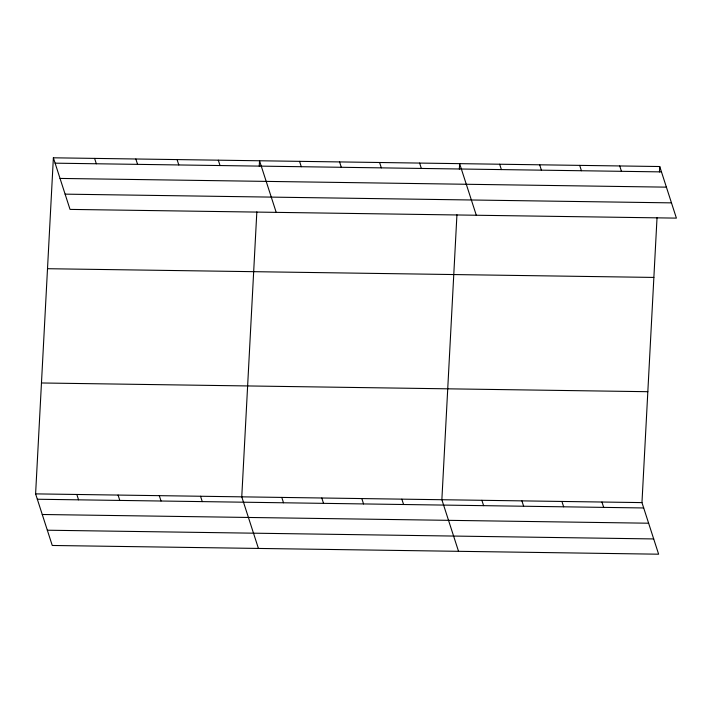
<?xml version="1.0" encoding="UTF-8"?>
<svg xmlns="http://www.w3.org/2000/svg" width="712" height="712" viewBox="0 0 712 712"><rect width="100%" height="100%" fill="white"/><g stroke="black" fill="none" stroke-linecap="round" stroke-linejoin="round"><path stroke-width="1.07" d="M657.034 217.632L641.966 502.601L658.627 554.194L52.261 545.472L35.6 493.879L53.373 157.806L659.739 166.528L676.4 218.121L70.034 209.399L53.373 157.806M256.836 211.873L241.76 496.843L258.429 548.436M259.248 166.208L259.533 160.779L276.203 212.363M456.935 214.757L441.867 499.717L458.528 551.311M459.347 169.091L459.632 163.653L476.301 215.246M659.446 171.966L659.739 166.528M55.1 163.173L661.466 171.895M60.031 178.427L666.396 187.149M65.112 194.145L671.469 202.867M47.508 268.709L653.874 277.431M41.465 382.976L647.831 391.698M35.6 493.879L641.966 502.601M37.336 499.237L643.692 507.959M42.257 514.491L648.623 523.213M47.339 530.217L653.705 538.939M619.716 165.958L621.451 171.316M579.693 165.38L581.428 170.746M539.678 164.801L541.405 170.168M499.655 164.232L501.39 169.59M601.943 502.022L603.678 507.389M561.928 501.444L563.655 506.811M419.617 163.075L421.344 168.441M521.905 500.874L523.64 506.232M379.594 162.505L381.329 167.863M481.882 500.296L483.617 505.662M339.579 161.927L341.306 167.293M299.556 161.348L301.292 166.715M401.844 499.148L403.579 504.505M361.821 498.569L363.556 503.936M218.299 160.182L220.035 165.549M321.806 497.991L323.533 503.357M177.074 159.586L178.801 164.953M281.783 497.421L283.518 502.779M135.841 158.999L137.567 164.356M94.607 158.402L96.334 163.769M200.535 496.246L202.261 501.613M159.301 495.659L161.028 501.017M118.067 495.062L119.794 500.429M76.834 494.466L78.569 499.833"/></g></svg>
